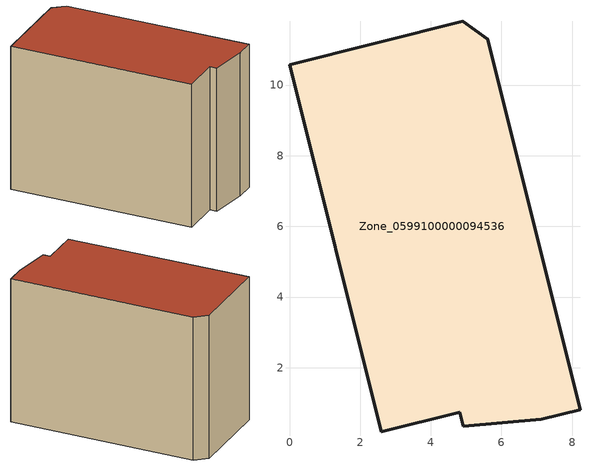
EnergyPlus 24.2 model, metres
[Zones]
Zone_0599100000094536
 floor ground (C_G): 4.82,0.74 2.6,0.19 0,10.57 4.9,11.8 5.62,11.29 8.22,0.81 7.13,0.54 4.92,0.34 z0
 wall outside (C_F): 4.9,11.8 0,10.57 2.6,0.19 4.82,0.74 4.92,0.34 7.13,0.54 8.22,0.81 5.62,11.29 4.9,11.8 z0:8.57
 roof outside (C_R): 4.92,0.34 7.13,0.54 8.22,0.81 5.62,11.29 4.9,11.8 0,10.57 2.6,0.19 4.82,0.74 z8.57
[BUILDING]
Pand.0599100000094536: North Axis=0; Terrain=City; Loads Convergence Tolerance Value=0.04; Temperature Convergence Tolerance Value=0.4; Solar Distribution=FullExterior; Maximum Number of Warmup Days=25; Minimum Number of Warmup Days=1
[Site:Location]
Rotterdam.The.Hague.AP_ZH_NLD Design_Conditions: Latitude=51.96; Longitude=4.45; Time Zone=1; Elevation=-4.5
[SITE:GROUNDTEMPERATURE:BUILDINGSURFACE]
18, 18, 18, 18, 18, 18, 18, 18, 18, 18, 18, 18
[MATERIAL] Thermal Absorptance=0.9; Solar Absorptance=0.7; Visible Absorptance=0.7
Name | Roughness | Thickness | Conductivity | Density | Specific Heat
G.TC.1975-1991 | MediumSmooth | 0.15 | 0.288461 | 540 | 1210
F.TC.1975-1991 | Rough | 0.3 | 0.230769 | 1920 | 840
R.TC.1975-1991 | MediumRough | 0.2 | 0.153846 | 1500 | 1000
[CONSTRUCTION]
C_G: G.TC.1975-1991
C_F: F.TC.1975-1991
C_R: R.TC.1975-1991
[ZONE]
Zone_0599100000094536: Type=1; Multiplier=1; Ceiling Height=Autocalculate; Volume=Autocalculate; Floor Area=autocalculate; Part of Total Floor Area=Yes
[ZONEINFILTRATION:DESIGNFLOWRATE]
Infil_Zone_0599100000094536: Zone or ZoneList or Space or SpaceList=Zone_0599100000094536; Schedule=AlwaysOn; Design Flow Rate Calculation Method=Flow/Area; Flow Rate per Floor Area=0.003; Constant Term Coefficient=1; Temperature Term Coefficient=0; Velocity Term Coefficient=0; Velocity Squared Term Coefficient=0
[HVACTEMPLATE:ZONE:IDEALLOADSAIRSYSTEM]
Zone_0599100000094536: Maximum Heating Supply Air Temperature=50; Minimum Cooling Supply Air Temperature=13; Maximum Heating Supply Air Humidity Ratio=0.0156; Minimum Cooling Supply Air Humidity Ratio=0.0077; Heating Limit=NoLimit; Cooling Limit=NoLimit; Dehumidification Control Type=ConstantSensibleHeatRatio; Cooling Sensible Heat Ratio=0.7; Dehumidification Setpoint=60; Humidification Control Type=None; Humidification Setpoint=30; Outdoor Air Method=None; Outdoor Air Flow Rate per Person=0.00944; Outdoor Air Flow Rate per Zone Floor Area=0; Outdoor Air Flow Rate per Zone=0; Demand Controlled Ventilation Type=None; Outdoor Air Economizer Type=NoEconomizer; Heat Recovery Type=None; Sensible Heat Recovery Effectiveness=0.7; Latent Heat Recovery Effectiveness=0.65
[ZONECONTROL:THERMOSTAT]
ThermostatControl_Zone_0599100000094536: Zone or ZoneList=Zone_0599100000094536; Control Type Schedule=DualSetpointControlType; Control 1=Thermostat_Zone_0599100000094536; Temperature Difference Between Cutout And Setpoint=0
[THERMOSTATSETPOINT:DUALSETPOINT]
Thermostat_Zone_0599100000094536: Heating Setpoint Temperature Schedule=HeatingSetpoint_Zone_0599100000094536; Cooling Setpoint Temperature Schedule=CoolingSetpoint_Zone_0599100000094536
[SCHEDULE:COMPACT]
HeatingSetpoint_Zone_0599100000094536: Through: 12/31, For: AllDays, Until: 24:00, 21
CoolingSetpoint_Zone_0599100000094536: Through: 12/31, For: AllDays, Until: 24:00, 24
DualSetpointControlType: Through: 12/31, For: AllDays, Until: 24:00, 4
AlwaysOn: Through: 12/31, For: AllDays, Until: 24:00, 1
